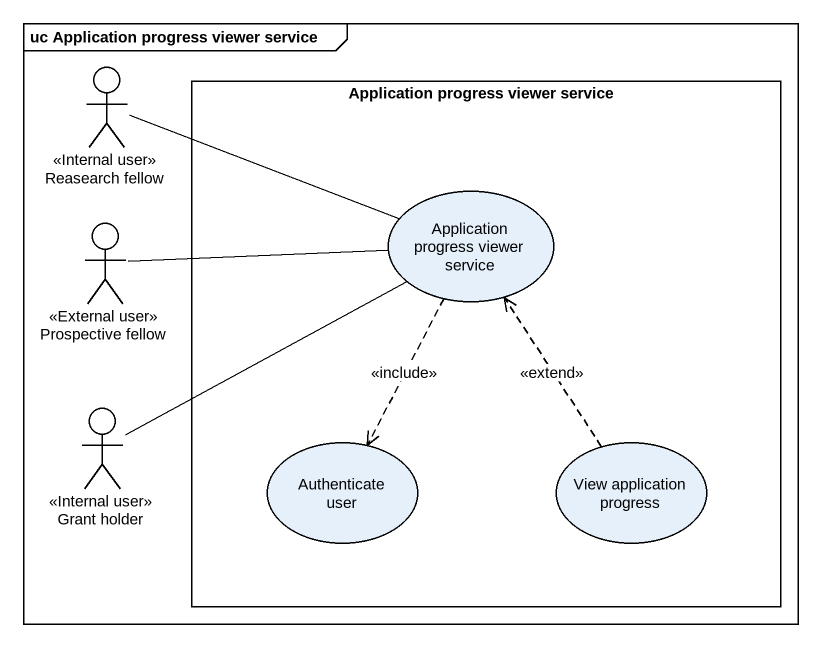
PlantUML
@startuml
mainframe uc Application progress viewer service
actor "Reasearch fellow" as Reasearch_fellow <<Internal user>>
rectangle "Application progress viewer service" as Application_progress_viewer {
  usecase "Application progress viewer service" as Application_progress_viewer_2
  usecase "Authenticate user" as Authenticate_user
  usecase "View application progress" as View_application_progress
}
actor "Prospective fellow" as Prospective_fellow <<External user>>
actor "Grant holder" as Grant_holder <<Internal user>>
Reasearch_fellow -right- Application_progress_viewer_2
Prospective_fellow -right- Application_progress_viewer_2
Application_progress_viewer_2 ..> Authenticate_user : <<include>>
Grant_holder -up- Application_progress_viewer_2
View_application_progress .up.> Application_progress_viewer_2 : <<extend>>
@enduml
